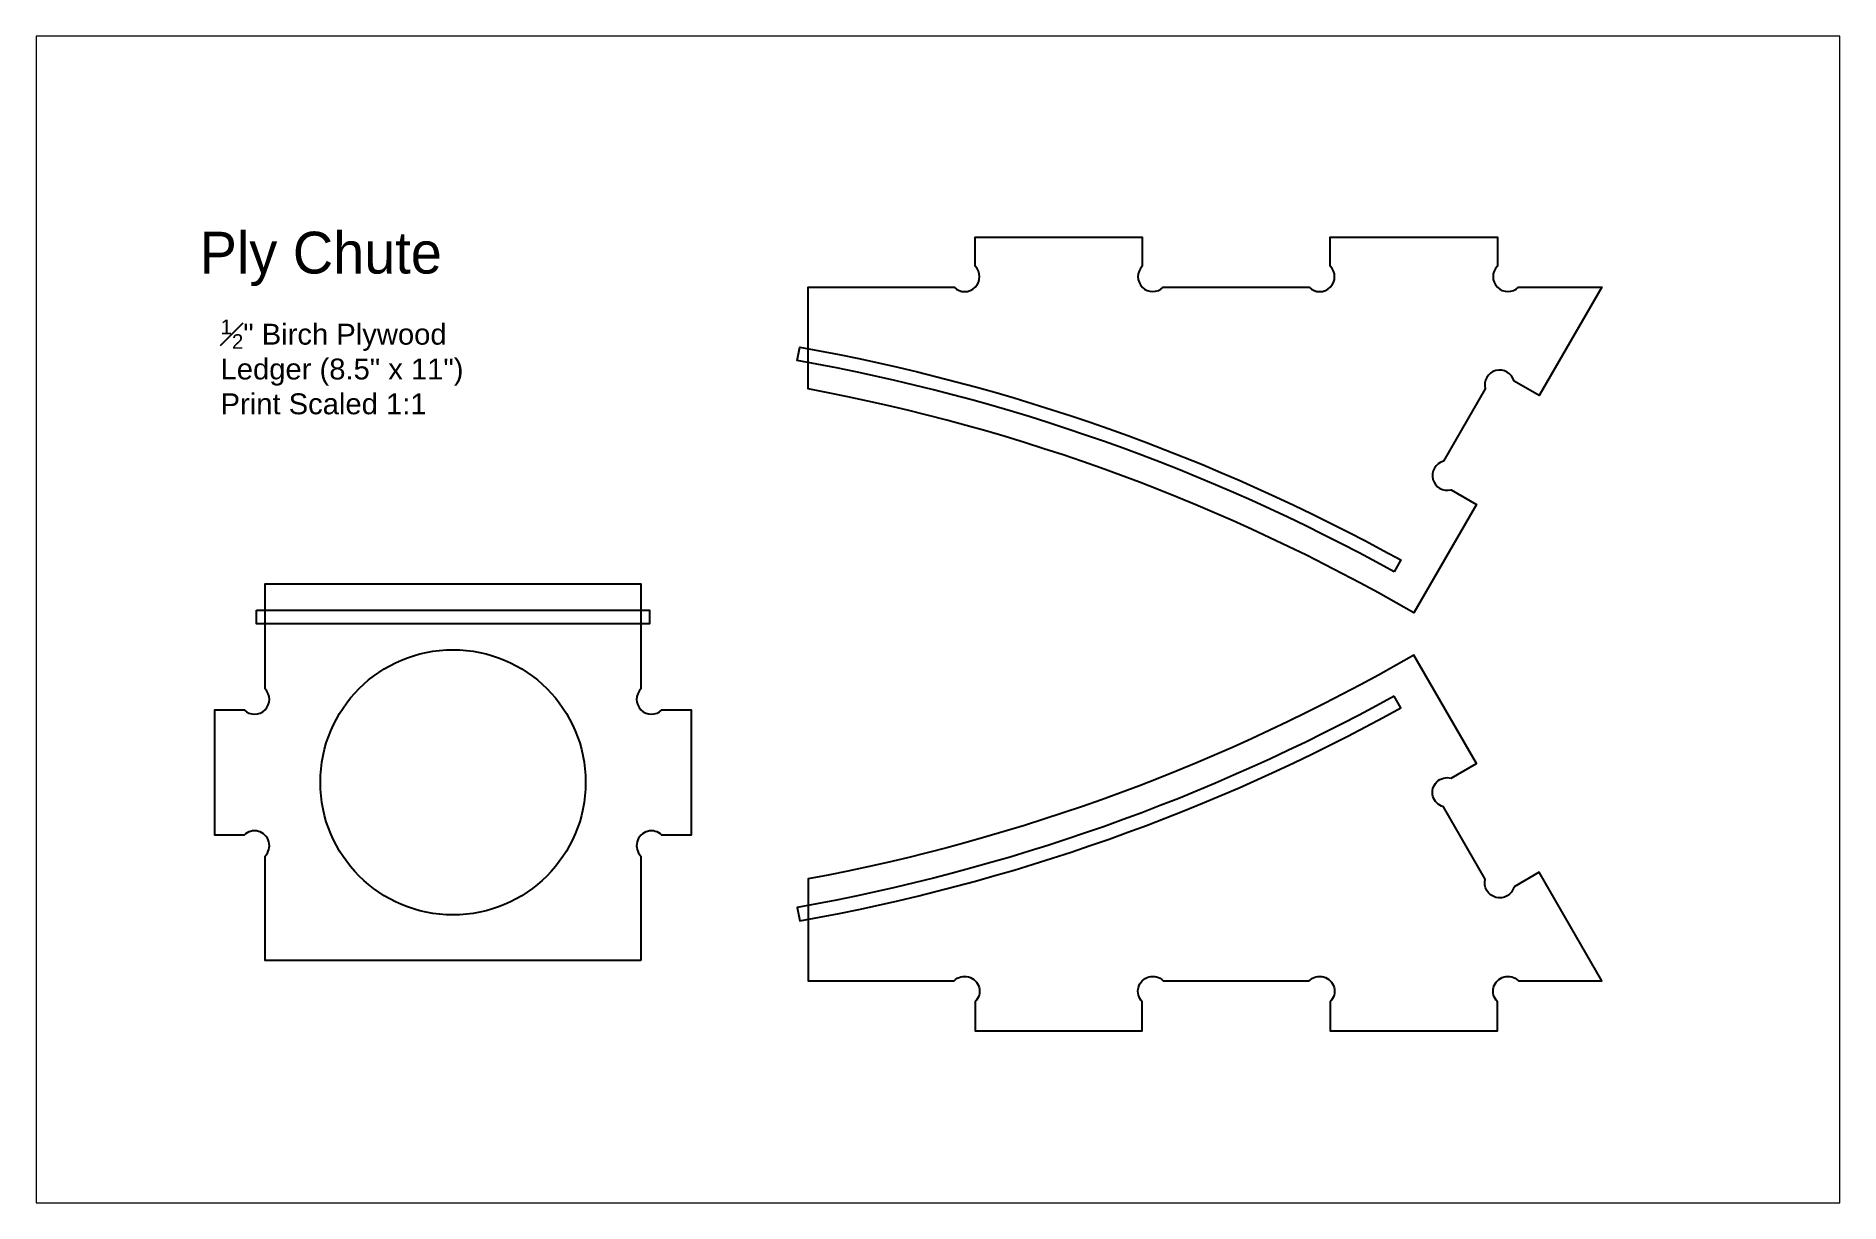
# Paper-space layout '0.500in Ply - Chute' of a CAD drawing. Header units: millimetres. Extents: x -3 to 429, y -4 to 276.
# The model-space entities are those that its viewports show. They can reach past a viewport. Long polylines and large blocks are cut down to what shows.
import ezdxf

# ---------------------------------------------------------------- set-up
doc = ezdxf.new("R2010")
doc.units = ezdxf.units.MM
doc.header["$MEASUREMENT"] = 0
for name, color, linetype in [('0.500in_Ply-T1_0.250in_1FL-Contours', 7, 'Continuous'), ('0.500in_Ply-T1_0.250in_1FL-ThruPockets', 7, 'Continuous'), ('0.500in_Ply-T2_0.1250in_1FL-0.080in_Pocket', 4, 'Continuous')]:
    doc.layers.add(name, color=color, linetype=linetype)
doc.layers.add('AM_VIEWS', color=1, linetype='Continuous', lineweight=15, plot=False)

msp = doc.modelspace()

# ---------------------------------------------------------------- linework, layer by layer
at = {"layer": '0.500in_Ply-T1_0.250in_1FL-Contours'}
for points in [[(2045.54, -85.85, 1), (2038.67, -87.7), (2028.66, -105.03, 1), (2030.5, -111.9), (2036.54, -115.39), (2021.56, -141.34, 0.084988), (1876.56, -87.74), (1876.56, -63.39), (1911.53, -63.39, 1), (1916.56, -58.36), (1916.56, -51.39), (1956.56, -51.39), (1956.56, -58.36, 1), (1961.58, -63.39), (1996.53, -63.39, 1), (2001.56, -58.36), (2001.56, -51.39), (2041.56, -51.39), (2041.56, -58.36, 1), (2046.58, -63.39), (2066.56, -63.39), (2051.57, -89.34)], [(1836.56, -224.59), (1746.56, -224.59), (1746.56, -199.61, 1), (1741.53, -194.59), (1734.56, -194.59), (1734.56, -164.59), (1741.53, -164.59, 1), (1746.56, -159.56), (1746.56, -134.43), (1836.56, -134.43), (1836.56, -159.56, 1), (1841.58, -164.59), (1848.56, -164.59), (1848.56, -194.59), (1841.58, -194.59, 1), (1836.56, -199.61)], [(2045.54, -206.96, -1), (2038.67, -205.12), (2028.66, -187.79, -1), (2030.5, -180.92), (2036.54, -177.43), (2021.56, -151.48, -0.084988), (1876.56, -205.08), (1876.56, -229.43), (1911.53, -229.43, -1), (1916.56, -234.46), (1916.56, -241.43), (1956.56, -241.43), (1956.56, -234.46, -1), (1961.58, -229.43), (1996.53, -229.43, -1), (2001.56, -234.46), (2001.56, -241.43), (2041.56, -241.43), (2041.56, -234.46, -1), (2046.58, -229.43), (2066.56, -229.43), (2051.57, -203.48)]]:
    msp.add_lwpolyline(points, format="xyb", close=True, dxfattribs=at)
at = {"layer": '0.500in_Ply-T1_0.250in_1FL-ThruPockets'}
msp.add_circle((1791.56, -181.93), 31.75, dxfattribs=at)
at = {"layer": '0.500in_Ply-T2_0.1250in_1FL-0.080in_Pocket', "linetype": 'Continuous'}
for points in [[(2016.84, -131.5, 0.082156), (1873.98, -80.93), (1874.56, -77.73, -0.08219), (2018.47, -128.69)], [(2016.84, -161.32, -0.082156), (1873.98, -211.89), (1874.56, -215.09, 0.08219), (2018.47, -164.13)]]:
    msp.add_lwpolyline(points, format="xyb", close=True, dxfattribs=at)
at = {"layer": '0.500in_Ply-T2_0.1250in_1FL-0.080in_Pocket'}
msp.add_lwpolyline([(1744.56, -140.74), (1838.56, -140.74), (1838.56, -144), (1744.56, -144)], close=True, dxfattribs=at)

# ---------------------------------------------------------------- texts
at = {"linetype": 'Continuous', "attachment_point": 1}
for s, width, insert, char_height in [('\\A1;Ply Chute ', 79.0491, (1730.92, -50.1), 10), ('\\A1;{\\fArial|b0|i0|c0|p34;\\H0.7x;\\S1#2;\\H1.4286x;" Birch Plywood\\PLedger (8.5" x 11")\\PPrint Scaled 1:1}', 61.4214, (1735.92, -71.13), 5)]:
    msp.add_mtext_dynamic_manual_height_columns(s, width=width, gutter_width=1, heights=[0], dxfattribs=dict(at, insert=insert, char_height=char_height))

psp = doc.layouts.new('0.500in Ply - Chute')

# ---------------------------------------------------------------- viewports
at = {"layer": 'AM_VIEWS'}
psp.add_viewport(center=(213.24, 135.85), size=(431.8, 279.4), view_center_point=(1907.66, -142.94), view_height=279.4, dxfattribs=at)

doc.saveas('drawing.dxf')
